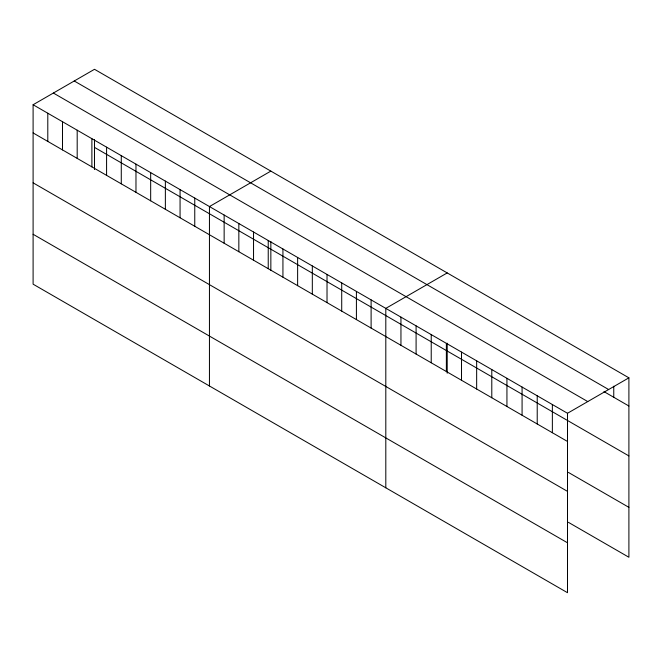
<?xml version="1.0" encoding="UTF-8"?>
<svg xmlns="http://www.w3.org/2000/svg" width="662" height="662" viewBox="0 0 662 662"><rect width="100%" height="100%" fill="white"/><g stroke="black" fill="none" stroke-linecap="round" stroke-linejoin="round"><path stroke-width="0.99" d="M33.1 104.745L567.5 413.278L567.5 592.705L33.1 284.172L33.1 104.745L94.501 69.295L628.9 377.828L628.9 557.255L568.335 522.293M270.849 171.11L209.449 206.561L209.449 385.987M447.206 272.926L385.805 308.376L385.805 487.803M567.5 413.278L628.9 377.828M74.235 80.987L608.635 389.521M603.959 391.614L628.9 406.013M53.365 93.044L587.765 401.577M94.501 147.394L628.9 455.928M33.1 132.93L567.5 441.463M568.335 472.378L628.9 507.349M33.1 182.836L567.5 491.369M33.1 234.265L567.5 542.799M613.757 386.203L613.757 397.274M552.365 404.532L552.365 432.725M537.221 395.793L537.221 423.978M522.078 387.047L522.078 415.24M506.935 378.308L506.935 406.493M491.792 369.57L491.792 397.754M476.657 360.823L476.657 389.008M461.513 352.085L461.513 380.269M447.206 343.197L447.206 373.202M446.37 343.338L446.37 371.531M431.227 334.6L431.227 362.784M416.092 325.853L416.092 354.046M400.949 317.115L400.949 345.299M371.109 299.886L371.109 328.079M356.413 291.404L356.413 319.589M341.716 282.922L341.716 311.107M327.02 274.432L327.02 302.625M312.323 265.95L312.323 294.135M297.627 257.468L297.627 285.653M282.931 248.978L282.931 277.171M270.849 241.382L270.849 270.386M268.234 240.496L268.234 268.681M253.538 232.014L253.538 260.199M238.841 223.524L238.841 251.717M224.145 215.042L224.145 243.227M194.76 198.07L194.76 226.263M180.064 189.589L180.064 217.773M165.368 181.107L165.368 209.291M150.671 172.617L150.671 200.809M135.975 164.135L135.975 192.319M121.278 155.653L121.278 183.837M106.582 147.163L106.582 175.356M94.501 139.566L94.501 169.571M91.886 138.681L91.886 166.865M77.189 130.199L77.189 158.383M62.493 121.709L62.493 149.902M47.796 113.227L47.796 141.411"/></g></svg>
